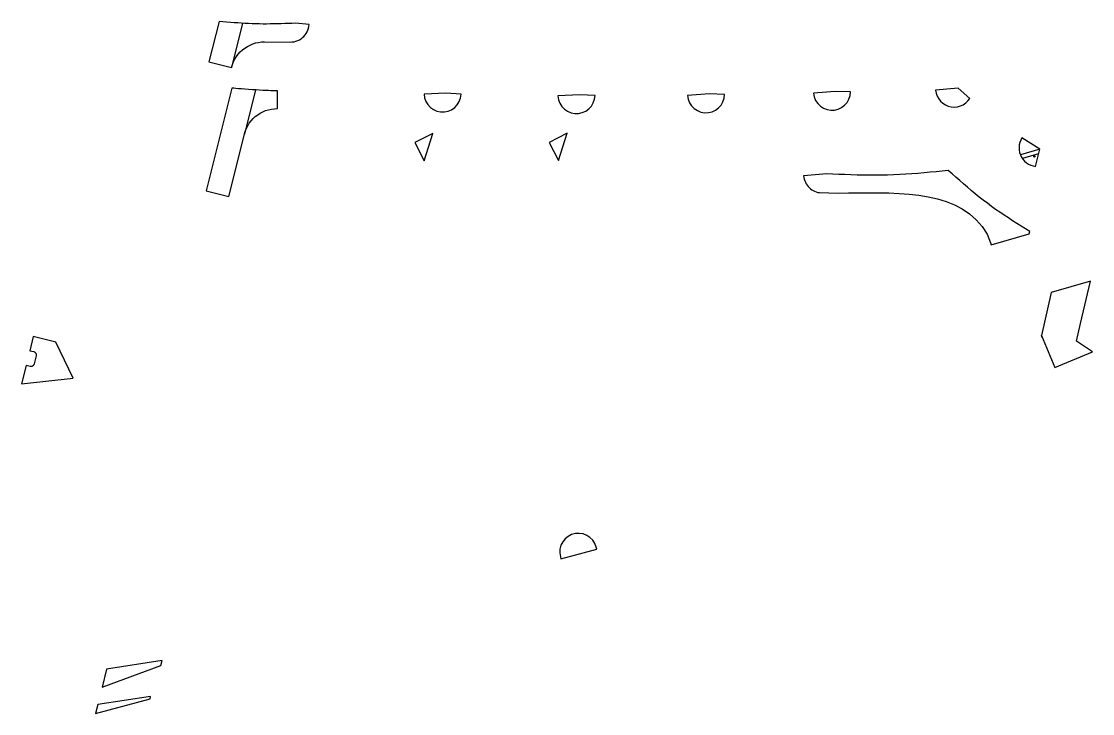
# Model space of a CAD drawing. Extents: x -527 to 5812, y -634 to 3462.
import ezdxf

# ---------------------------------------------------------------- set-up
doc = ezdxf.new("R2010")
doc.units = 0
doc.layers.add('1', color=1, linetype='Continuous')
doc.layers.add('8', color=4, linetype='Continuous')

# ---------------------------------------------------------------- blocks, each defined once
blk = doc.blocks.new('F15-PATCH-reflY0')
at = {"layer": '1'}
blk.add_lwpolyline([(-162.6, -50.5), (161.1, 36.9), (162.6, 50.5), (-150.3, 2.4), (-162.6, -50.5)], dxfattribs=at)
blk = doc.blocks.new('F15-PATCH-reflY1')
at = {"layer": '1'}
blk.add_lwpolyline([(-178.2, -79), (168.9, 50.1), (178.2, 79), (-151.2, 28.3), (-178.2, -79)], dxfattribs=at)
blk = doc.blocks.new('F15-PATCH-reflY2')
at = {"layer": '1'}
blk.add_lwpolyline([(-153.3, -140.8), (153.3, -107.3), (50.3, 107.3), (-83.3, 140.8), (-104.4, 56.3), (-80.7, 50.4), (-78.7, 49.8), (-76.7, 49), (-74.9, 47.9), (-73.2, 46.7), (-71.6, 45.4), (-70.2, 43.8), (-68.9, 42.2), (-67.8, 40.4), (-67, 38.5), (-66.3, 36.5), (-65.8, 34.5), (-65.5, 32.4), (-65.5, 30.3), (-65.7, 28.2), (-66.1, 26.1), (-78.2, -22.4), (-78.8, -24.4), (-79.6, -26.3), (-80.6, -28.1), (-81.8, -29.8), (-83.2, -31.4), (-84.7, -32.9), (-86.4, -34.1), (-88.2, -35.2), (-90.1, -36.1), (-92.1, -36.8), (-94.1, -37.2), (-96.2, -37.5), (-98.3, -37.5), (-100.4, -37.3), (-102.4, -36.9), (-126.2, -31), (-153.3, -140.8)], dxfattribs=at)
blk = doc.blocks.new('F15-PATCH-reflY3')
at = {"layer": '1'}
blk.add_lwpolyline([(-102.7, -75.4), (109.7, -18.1), (106.4, -5.8), (98.1, 15.6), (85.5, 34.9), (69.2, 51.1), (49.9, 63.6), (28.5, 71.8), (5.7, 75.4), (-17.2, 74.1), (-39.4, 68.2), (-59.9, 57.7), (-77.7, 43.2), (-92.2, 25.3), (-102.6, 4.8), (-108.5, -17.4), (-109.7, -40.4), (-106, -63.1), (-102.7, -75.4)], dxfattribs=at)
blk = doc.blocks.new('F15-PATCH-reflY4')
at = {"layer": '1'}
blk.add_lwpolyline([(-210.9, -287.6), (-77.3, -320.9), (14.7, 48.3), (19.8, 65.4), (26.3, 81.9), (34.3, 97.8), (43.7, 112.9), (54.4, 127.1), (66.3, 140.3), (79.3, 152.4), (93.3, 163.3), (108.3, 172.9), (124.1, 181.1), (140.5, 187.9), (157.4, 193.3), (174.8, 197.1), (192.4, 199.3), (210.2, 200), (210.9, 305.5), (209.8, 305.5), (206.4, 305.4), (200.8, 305.4), (193.1, 305.5), (183.2, 305.6), (171.4, 305.8), (157.6, 306.2), (141.8, 306.8), (124.2, 307.5), (104.9, 308.5), (83.8, 309.8), (61.8, 311.3), (39.6, 312.9), (17.9, 314.5), (-2.5, 316.1), (-20.9, 317.6), (-36.6, 318.9), (-48.7, 320), (-56.5, 320.6), (-59.3, 320.9), (-210.9, -287.6)], dxfattribs=at)
at = {"layer": '8'}
blk.add_line((79.9, 309.8), (14.7, 48.3), dxfattribs=at)
blk = doc.blocks.new('F15-PATCH-reflY5')
at = {"layer": '1'}
blk.add_lwpolyline([(-296.2, -102.9), (-162.6, -136.3), (-157.6, -119.2), (-151, -102.7), (-143, -86.8), (-133.6, -71.7), (-123, -57.5), (-111.1, -44.3), (-98, -32.2), (-84, -21.3), (-69, -11.7), (-53.3, -3.5), (-36.9, 3.3), (-19.9, 8.7), (-2.5, 12.4), (15.1, 14.7), (32.9, 15.3), (185.6, 14.3), (196.8, 14.7), (207.8, 16.4), (218.6, 19.1), (229.1, 22.9), (239.2, 27.7), (248.7, 33.6), (257.5, 40.3), (265.7, 48), (273, 56.4), (279.4, 65.5), (284.9, 75.2), (289.3, 85.5), (292.7, 96.1), (295, 107), (296.2, 118.1), (215.7, 125.4), (194.5, 124.6), (173.3, 123.8), (152, 123.1), (130.7, 122.4), (109.4, 121.8), (88, 121.4), (66.7, 121.1), (45.3, 120.9), (23.8, 120.9), (2.4, 121.1), (-19, 121.6), (-40.5, 122.3), (-61.9, 123.2), (-83.3, 124.4), (-104.6, 125.7), (-126, 127.2), (-147.3, 128.8), (-168.5, 130.5), (-192.8, 132.5), (-236.6, 136.3), (-296.2, -102.9)], dxfattribs=at)
at = {"layer": '8'}
blk.add_line((-97.4, 125.2), (-162.6, -136.3), dxfattribs=at)
blk = doc.blocks.new('F15-PATCH-reflY6')
at = {"layer": '1'}
blk.add_lwpolyline([(1, -80.7), (53.5, 80.7), (-53.5, 26.2), (1, -80.7)], dxfattribs=at)
blk = doc.blocks.new('F15-PATCH-reflY7')
at = {"layer": '1'}
blk.add_lwpolyline([(-109.9, 50), (-106.8, 27.9), (-99.2, 6.8), (-87.5, -12.3), (-72.3, -28.6), (-54, -41.5), (-33.5, -50.4), (-11.6, -55.1), (10.7, -55.2), (32.7, -50.7), (53.2, -42), (71.6, -29.2), (87, -13), (98.8, 6), (106.6, 27), (109.9, 49.1), (20, 55.2), (-109.9, 50)], dxfattribs=at)
blk = doc.blocks.new('F15-PATCH-reflY8')
at = {"layer": '1'}
blk.add_lwpolyline([(1, -80.7), (53.5, 80.7), (-53.5, 26.2), (1, -80.7)], dxfattribs=at)
blk = doc.blocks.new('F15-PATCH-reflY9')
at = {"layer": '1'}
blk.add_lwpolyline([(-109.9, 48.3), (-106.4, 26.2), (-98.6, 5.3), (-86.6, -13.7), (-71.1, -29.8), (-52.6, -42.4), (-32, -51.1), (-10, -55.3), (12.3, -55.1), (34.2, -50.3), (54.6, -41.2), (72.8, -28.2), (88, -11.7), (99.5, 7.4), (106.9, 28.5), (109.9, 50.7), (19.9, 55.3), (-109.9, 48.3)], dxfattribs=at)
blk = doc.blocks.new('F15-PATCH-reflY10')
at = {"layer": '1'}
blk.add_lwpolyline([(-109.8, 46), (-106, 24), (-97.7, 3.3), (-85.4, -15.4), (-69.6, -31.2), (-51, -43.5), (-30.2, -51.7), (-8.2, -55.6), (14.1, -55), (35.8, -49.9), (56.1, -40.5), (74, -27.2), (88.9, -10.5), (100.1, 8.8), (107.2, 30), (109.8, 52.2), (19.8, 55.6), (-109.8, 46)], dxfattribs=at)
blk = doc.blocks.new('F15-PATCH-reflY11')
at = {"layer": '1'}
blk.add_lwpolyline([(-575.9, 89.2), (-520.4, 87.5), (-463.1, 87), (-404.6, 87.3), (-345.1, 88), (-284.9, 88.5), (-224.6, 88.5), (-164.3, 87.5), (-104.6, 85.1), (-45.7, 80.9), (12, 74.4), (68.1, 65.2), (122.3, 52.9), (174.2, 37), (223.4, 17.1), (269.6, -7.2), (312.5, -36.4), (351.5, -71), (386.5, -111.2), (416.3, -157.3), (437.3, -208), (440.8, -220.2), (666.2, -155.2), (669.5, -141), (644, -125.1), (618.4, -109.2), (592.9, -93.1), (567.5, -76.8), (542.1, -60.4), (516.9, -43.7), (491.8, -26.8), (466.9, -9.5), (442.3, 8.1), (417.8, 26.1), (393.7, 44.5), (369.8, 63.2), (346.3, 82.2), (322.9, 101.5), (299.8, 120.9), (276.9, 140.6), (254.1, 160.4), (231.4, 180.2), (208.8, 200.2), (186.3, 220.2), (150.6, 216.5), (114.8, 212.9), (79.1, 209.5), (43.2, 206.2), (7.3, 203.1), (-28.6, 200.3), (-64.6, 197.8), (-100.6, 195.7), (-136.6, 194), (-172.8, 192.8), (-208.9, 192.2), (-245, 191.9), (-281, 192.2), (-317.1, 192.7), (-353.1, 193.6), (-389.1, 194.7), (-425, 196.1), (-461, 197.6), (-496.8, 199.2), (-532.7, 200.8), (-669.5, 188.2), (-668.2, 178.5), (-666, 168.9), (-663, 159.6), (-659.2, 150.6), (-654.6, 141.9), (-649.2, 133.7), (-643.2, 126.1), (-636.4, 118.9), (-629.1, 112.4), (-621.2, 106.6), (-612.9, 101.5), (-604.1, 97.2), (-594.9, 93.7), (-585.5, 91), (-575.9, 89.2)], dxfattribs=at)
blk = doc.blocks.new('F15-PATCH-reflY12')
at = {"layer": '1'}
blk.add_lwpolyline([(-71.2, -255.4), (151.4, -161.4), (55.8, -98.8), (80.7, 5.4), (139.2, 255.4), (-93.1, 188.7), (-151.4, -65.4), (-146.5, -77.1), (-151.4, -65.4), (-71.2, -255.4)], dxfattribs=at)
blk = doc.blocks.new('F15-PATCH-reflY13')
at = {"layer": '1'}
blk.add_lwpolyline([(-109.8, 44.3), (-105.6, 22.4), (-97, 1.8), (-84.5, -16.7), (-68.6, -32.2), (-49.8, -44.2), (-29, -52.2), (-7, -55.8), (15.3, -54.9), (36.9, -49.6), (57, -40), (74.8, -26.5), (89.4, -9.8), (100.4, 9.6), (107.3, 30.8), (109.8, 53), (19.7, 55.8), (-109.8, 44.3)], dxfattribs=at)
blk = doc.blocks.new('F15-PATCH-reflY14')
at = {"layer": '1'}
blk.add_lwpolyline([(-101.1, 43.3), (-97.9, 25.4), (-91.8, 8.3), (-82.9, -7.5), (-71.6, -21.7), (-58.1, -33.8), (-42.8, -43.6), (-26.1, -50.7), (-8.4, -54.9), (9.7, -56.2), (27.8, -54.5), (45.3, -49.8), (61.8, -42.3), (76.9, -32.2), (90.1, -19.8), (101.1, -5.3), (31.6, 56.2), (-101.1, 43.3)], dxfattribs=at)
blk = doc.blocks.new('F15-PATCH-reflY15')
at = {"layer": '1'}
blk.add_lwpolyline([(37.1, -84.1), (61, 17.9), (-44, 84.1), (-51, 71), (-56.3, 57.1), (-59.6, 42.6), (-61, 27.9), (-60.3, 13), (-57.7, -1.6), (-53.1, -15.7), (-46.6, -29.1), (-38.4, -41.4), (-28.6, -52.6), (-17.4, -62.4), (-5, -70.5), (8.3, -76.9), (22.5, -81.5), (37.1, -84.1)], dxfattribs=at)
at = {"layer": '8'}
for p, q in [((61, 17.9), (-53.4, -15)), ((54.4, -10), (-41.3, -37.5))]:
    blk.add_line(p, q, dxfattribs=at)
blk.add_circle((29.7, -24.9), 4, dxfattribs=at)

msp = doc.modelspace()

# ---------------------------------------------------------------- block references
for name, p in [('F15-PATCH-reflY5', (879.2, 3325.8)), ('F15-PATCH-reflY4', (778, 2746.5)), ('F15-PATCH-reflY13', (4269.5, 2992.5)), ('F15-PATCH-reflY14', (4984, 3011.7)), ('F15-PATCH-reflY7', (1965.5, 2981.8)), ('F15-PATCH-reflY9', (2757.7, 2972.8)), ('F15-PATCH-reflY10', (3524.5, 2977.6)), ('F15-PATCH-reflY6', (1854.8, 2718.5)), ('F15-PATCH-reflY8', (2650, 2719.2)), ('F15-PATCH-reflY15', (5437.5, 2688.4)), ('F15-PATCH-reflY11', (4771.1, 2359.6)), ('F15-PATCH-reflY12', (5660.1, 1669)), ('F15-PATCH-reflY2', (-373.3, 1457.5)), ('F15-PATCH-reflY3', (2768.5, 357.2)), ('F15-PATCH-reflY1', (128.6, -398.7)), ('F15-PATCH-reflY0', (75, -583.3))]:
    msp.add_blockref(name, p)

doc.saveas('drawing.dxf')
